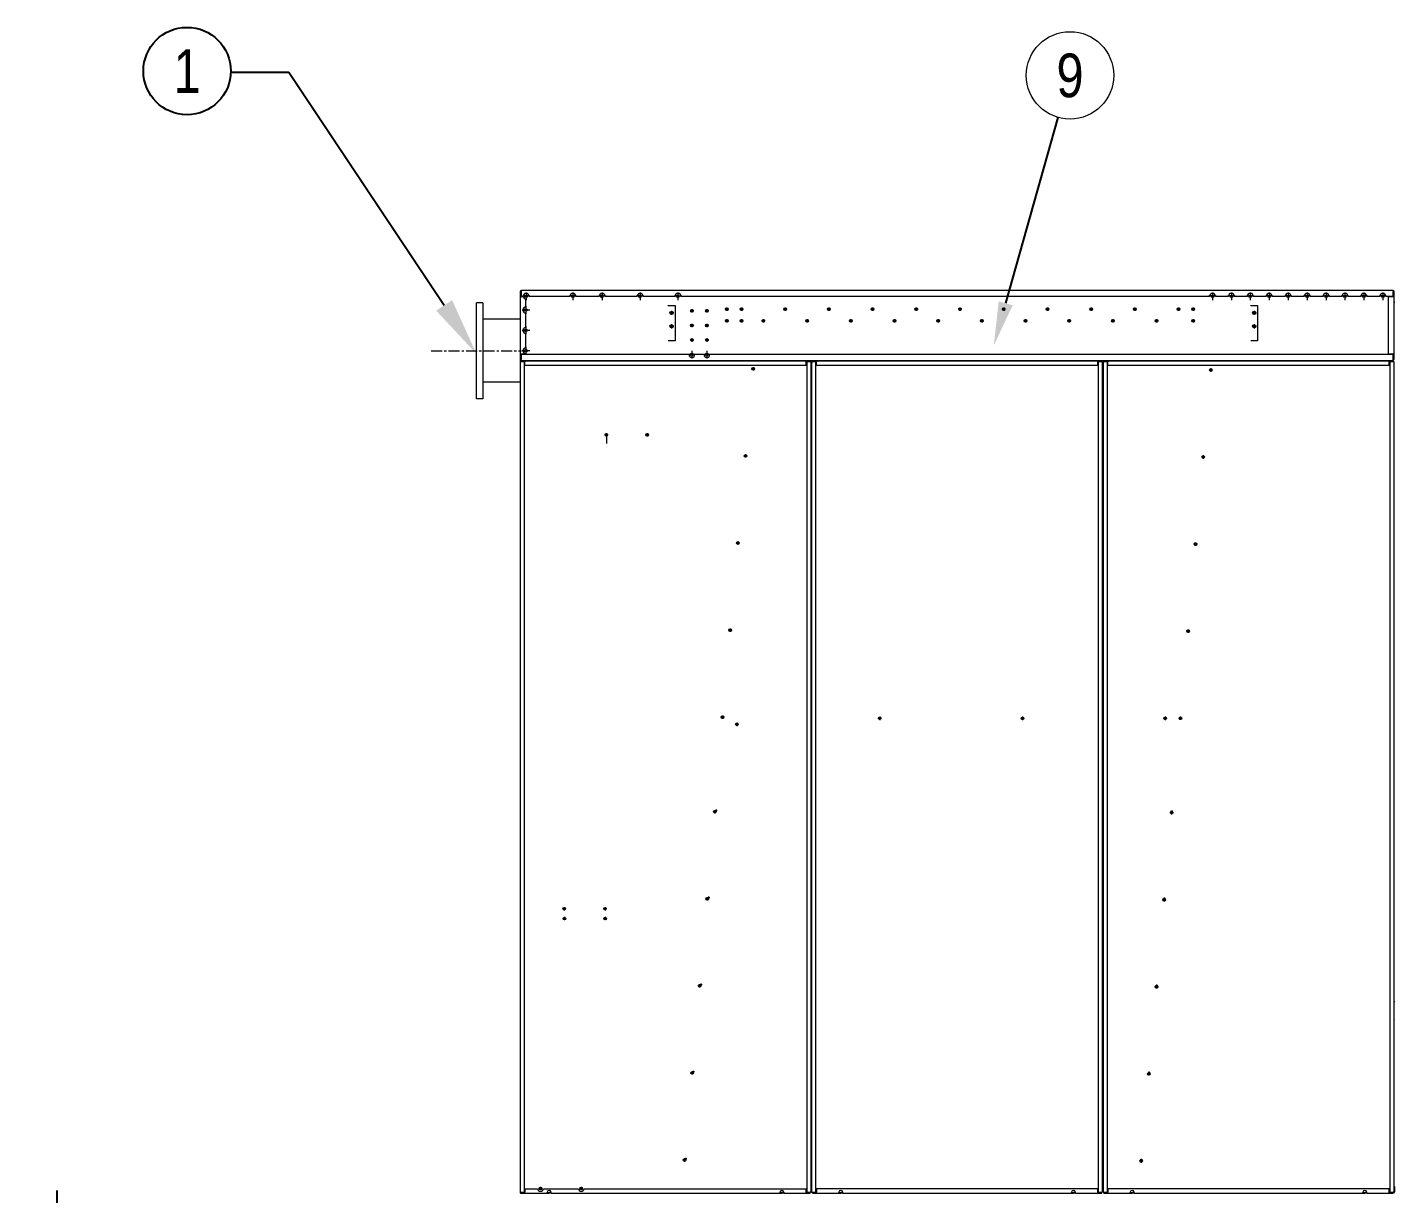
# Model space of a CAD drawing. Header units: millimetres. Extents: x -17070 to 46249, y -291348 to 35795.
# Drawn here: x -8804 to -4110, y -283189 to -279185 of the extents above; entities that cross this region are included whole.
import ezdxf
from ezdxf import colors
from ezdxf.entities.mleader import LeaderData, LeaderLine
from ezdxf.enums import TextEntityAlignment as Align
from ezdxf.math import Vec2, Vec3

# ---------------------------------------------------------------- set-up
doc = ezdxf.new("R2010")
doc.units = ezdxf.units.MM
doc.linetypes.add('CENTER', pattern=[2, 1.25, -0.25, 0.25, -0.25])
doc.linetypes.add('DASHDOT', pattern=[18.5, 12, -3, 0.5, -3])
for name, color, linetype in [('center', 1, 'CENTER'), ('냉각탑_dim', 1, 'Continuous'), ('냉각탑_text', 3, 'Continuous')]:
    doc.layers.add(name, color=color, linetype=linetype)
doc.styles.get("Standard").update_dxf_attribs({"font": 'arial.ttf'})
doc.dimstyles.new('1.40', dxfattribs={"dimscale": 20, "dimtxt": 1.5, "dimasz": 1, "dimexe": 0.5, "dimexo": 0.5, "dimgap": 0.5, "dimtad": 1, "dimdec": 0, "dimzin": 0, "dimdsep": 46, "dimtxsty": 'Standard', "dimcen": 0, "dimclrd": 2, "dimclre": 2, "dimclrt": 3, "dimadec": 0, "dimazin": 0, "dimtfac": 1, "dimtdec": 0, "dimtmove": 0, "dimatfit": 0, "dimfxl": 1, "dimtolj": 1, "dimtzin": 0, "dimlwd": -1, "dimlwe": -1, "dimarcsym": 0})

# ---------------------------------------------------------------- blocks, each defined once
blk = doc.blocks.new('*D268')
at = {"color": 2, "transparency": 16777216}
for p, q in [((-8701, -283297.8), (-8701, -283177.8)), ((-10531.8, -283417.8), (-8691, -283417.8)), ((-8701, -283417.8), (-8701, -283847.8)), ((-10262.3, -283847.8), (-8691, -283847.8)), ((-8701, -283967.8), (-8701, -284522.3))]:
    blk.add_line(p, q, dxfattribs=at)
for points in [[(-8721, -283297.8), (-8681, -283297.8), (-8701, -283417.8)], [(-8721, -283967.8), (-8681, -283967.8), (-8701, -283847.8)]]:
    blk.add_solid(points, dxfattribs=at)
at = {"layer": 'Defpoints', "color": 0, "transparency": 16777216}
for p in [(-10631.8, -283417.8), (-10362.3, -283847.8), (-8701, -283847.8)]:
    blk.add_point(p, dxfattribs=at)
at = {"color": 3, "lineweight": 5, "transparency": 16777216, "insert": (-8832.5, -284305.1), "char_height": 140, "attachment_point": 5, "rotation": 90}
blk.add_mtext('\\A1;430', dxfattribs=at)

msp = doc.modelspace()

# ---------------------------------------------------------------- linework, layer by layer
at = {"color": 7, "lineweight": 20, "ltscale": 0.4625}
for p, q in [((-7112.2, -280092.1), (-7112.2, -280110.6)), ((-7110.2, -280110.6), (-7110.2, -280092.1)), ((-4114.2, -280092.1), (-4114.2, -280110.6)), ((-4112.2, -280110.6), (-4112.2, -280092.1)), ((-7112.2, -280306.6), (-7112.2, -280325.1)), ((-7110.2, -280325.1), (-7110.2, -280306.6)), ((-4114.2, -280306.6), (-4114.2, -280325.1)), ((-4112.2, -280325.1), (-4112.2, -280306.6)), ((-4110.7, -283164.1), (-4110.7, -283182.6)), ((-4110.7, -283164.1), (-4110.7, -283182.6))]:
    msp.add_line(p, q, dxfattribs=at)
at = {"color": 7, "lineweight": 20, "ltscale": 0.05}
for p, q in [((-7110.2, -280092.1), (-7112.2, -280092.1)), ((-4114.2, -280092.1), (-4112.2, -280092.1)), ((-7110.2, -280325.1), (-7112.2, -280325.1)), ((-7070.2, -280330.6), (-7070.2, -280328.6)), ((-6774.2, -280328.6), (-6774.2, -280330.6)), ((-6752.2, -280328.6), (-6752.2, -280330.6)), ((-6730.2, -280328.6), (-6730.2, -280330.6)), ((-6640.4, -280330.6), (-6640.4, -280328.6)), ((-6579.2, -280330.6), (-6579.2, -280328.6)), ((-6549.2, -280328.6), (-6549.2, -280330.6)), ((-6547.2, -280330.6), (-6547.2, -280328.6)), ((-6545.2, -280328.6), (-6545.2, -280330.6)), ((-6543.2, -280328.6), (-6543.2, -280330.6)), ((-6445.7, -280330.6), (-6445.7, -280328.6)), ((-6443.7, -280328.6), (-6443.7, -280330.6)), ((-4640.4, -280330.6), (-4640.4, -280328.6)), ((-4114.2, -280325.1), (-4112.2, -280325.1)), ((-6640.4, -283186.6), (-6640.4, -283188.6)), ((-4640.4, -283186.6), (-4640.4, -283188.6))]:
    msp.add_line(p, q, dxfattribs=at)
at = {"color": 7, "lineweight": 20, "ltscale": 0.0375}
for p, q in [((-7110.2, -280092.1), (-7108.7, -280092.1)), ((-4114.2, -280092.1), (-4115.7, -280092.1)), ((-7110.2, -280325.1), (-7108.7, -280325.1)), ((-7109.1, -280332.2), (-7109.1, -280333.7)), ((-6116.3, -280332.2), (-6116.3, -280333.7)), ((-6108.6, -280332.2), (-6108.6, -280333.7)), ((-5115.8, -280332.2), (-5115.8, -280333.7)), ((-5108.1, -280332.2), (-5108.1, -280333.7)), ((-4114.2, -280325.1), (-4115.7, -280325.1)), ((-4115.3, -280332.2), (-4115.3, -280333.7)), ((-6111.7, -281535.6), (-6113.2, -281535.6)), ((-5111.2, -281535.6), (-5112.7, -281535.6)), ((-6111.7, -281579.6), (-6113.2, -281579.6)), ((-6111.7, -281596.6), (-6113.2, -281596.6)), ((-5111.2, -281579.6), (-5112.7, -281579.6)), ((-5111.2, -281596.6), (-5112.7, -281596.6)), ((-7109.1, -283185), (-7109.1, -283183.5)), ((-6116.3, -283185), (-6116.3, -283183.5)), ((-6108.6, -283185), (-6108.6, -283183.5)), ((-5115.8, -283185), (-5115.8, -283183.5)), ((-5108.1, -283185), (-5108.1, -283183.5)), ((-4115.3, -283185), (-4115.3, -283183.5))]:
    msp.add_line(p, q, dxfattribs=at)
at = {"color": 7, "lineweight": 20}
for p, q in [((-4115.7, -280088.6), (-7108.7, -280088.6)), ((-7262.2, -280460.6), (-7262.2, -280130.6)), ((-7240.2, -280130.6), (-7262.2, -280130.6)), ((-7240.2, -280130.6), (-7240.2, -280460.6)), ((-7112.2, -280110.6), (-7112.2, -280306.6)), ((-7092.2, -280145.6), (-7092.2, -280118.5)), ((-7081.2, -280108.6), (-6941.2, -280108.6)), ((-6921.2, -280108.6), (-6840.2, -280108.6)), ((-6820.2, -280108.6), (-6710.2, -280108.6)), ((-6690.2, -280108.6), (-6580.2, -280108.6)), ((-6604, -280140), (-6580.4, -280140)), ((-6580.4, -280140), (-6580.4, -280261.6)), ((-6560.2, -280108.6), (-4745.7, -280108.6)), ((-4725.7, -280108.6), (-4680.7, -280108.6)), ((-4660.7, -280108.6), (-4615.7, -280108.6)), ((-4604, -280140), (-4580.4, -280140)), ((-4595.7, -280108.6), (-4550.7, -280108.6)), ((-4580.4, -280140), (-4580.4, -280261.6)), ((-4530.7, -280108.6), (-4485.7, -280108.6)), ((-4465.7, -280108.6), (-4420.7, -280108.6)), ((-4400.7, -280108.6), (-4355.7, -280108.6)), ((-4335.7, -280108.6), (-4290.7, -280108.6)), ((-4270.7, -280108.6), (-4225.7, -280108.6)), ((-4205.7, -280108.6), (-4160.7, -280108.6)), ((-4140.7, -280108.6), (-4115.7, -280108.6)), ((-4132.2, -280110.6), (-4132.2, -280306.6)), ((-4112.2, -280306.6), (-4112.2, -280110.6)), ((-7112.2, -280187.4), (-7240.2, -280187.4)), ((-7092.2, -280215.6), (-7092.2, -280165.6)), ((-7092.2, -280285.6), (-7092.2, -280235.6)), ((-6580.4, -280261.6), (-6604, -280261.6)), ((-4580.4, -280261.6), (-4604, -280261.6)), ((-7112.2, -280333.7), (-7112.2, -283183.5)), ((-6532.2, -280308.6), (-7108.7, -280308.6)), ((-7108.7, -280328.6), (-4115.7, -280328.6)), ((-7097.2, -283183.5), (-7097.2, -280333.7)), ((-7095.6, -280330.6), (-6129.8, -280330.6)), ((-6480.7, -280308.6), (-6512.2, -280308.6)), ((-4115.7, -280308.6), (-6460.7, -280308.6)), ((-6128.2, -280333.7), (-6128.2, -283183.5)), ((-6113.2, -283183.5), (-6113.2, -280333.7)), ((-6111.7, -280333.7), (-6111.7, -283183.5)), ((-6096.7, -283183.5), (-6096.7, -280333.7)), ((-6095.1, -280330.6), (-5129.3, -280330.6)), ((-5127.7, -280333.7), (-5127.7, -283183.5)), ((-5112.7, -283183.5), (-5112.7, -280333.7)), ((-5111.2, -280333.7), (-5111.2, -283183.5)), ((-5096.2, -283183.5), (-5096.2, -280333.7)), ((-5094.6, -280330.6), (-4128.8, -280330.6)), ((-4127.2, -280333.7), (-4127.2, -283183.5)), ((-4112.2, -283183.5), (-4112.2, -280333.7)), ((-6129.8, -280345.6), (-7095.6, -280345.6)), ((-5129.3, -280345.6), (-6095.1, -280345.6)), ((-4128.8, -280345.6), (-5094.6, -280345.6)), ((-7112.2, -280403.7), (-7240.2, -280403.7)), ((-7240.2, -280460.6), (-7262.2, -280460.6)), ((-7095.6, -283171.6), (-7052.1, -283171.6)), ((-7095.6, -283186.6), (-7018.9, -283186.6)), ((-7032.2, -283171.6), (-6912.1, -283171.6)), ((-7005.5, -283186.6), (-6219.9, -283186.6)), ((-6892.2, -283171.6), (-6129.8, -283171.6)), ((-6206.5, -283186.6), (-6129.8, -283186.6)), ((-5129.3, -283171.6), (-6095.1, -283171.6)), ((-6095.1, -283186.6), (-6018.4, -283186.6)), ((-6005, -283186.6), (-5219.4, -283186.6)), ((-5206, -283186.6), (-5129.3, -283186.6)), ((-4128.8, -283171.6), (-5094.6, -283171.6)), ((-5094.6, -283186.6), (-5017.9, -283186.6)), ((-5004.5, -283186.6), (-4218.9, -283186.6)), ((-4205.5, -283186.6), (-4128.8, -283186.6))]:
    msp.add_line(p, q, dxfattribs=at)
at = {"color": 7, "lineweight": 20, "ltscale": 0.0875}
for p, q in [((-7108.7, -280088.6), (-7108.7, -280092.1)), ((-4115.7, -280088.6), (-4115.7, -280092.1)), ((-7112.2, -280110.6), (-7108.7, -280110.6)), ((-4112.2, -280110.6), (-4115.7, -280110.6)), ((-7112.2, -280306.6), (-7108.7, -280306.6)), ((-7108.7, -280328.6), (-7108.7, -280325.1)), ((-4112.2, -280306.6), (-4115.7, -280306.6)), ((-4115.7, -280328.6), (-4115.7, -280325.1))]:
    msp.add_line(p, q, dxfattribs=at)
at = {"color": 7, "lineweight": 20, "ltscale": 0.4125}
for p, q in [((-7108.7, -280092.1), (-7108.7, -280108.6)), ((-4115.7, -280108.6), (-4115.7, -280092.1)), ((-4115.7, -280110.6), (-4132.2, -280110.6)), ((-7108.7, -280306.6), (-7092.2, -280306.6)), ((-7108.7, -280308.6), (-7108.7, -280325.1)), ((-4132.2, -280306.6), (-4115.7, -280306.6)), ((-4115.7, -280325.1), (-4115.7, -280308.6))]:
    msp.add_line(p, q, dxfattribs=at)
at = {"color": 7, "linetype": 'DASHDOT', "lineweight": 20}
for p, q in [((-7091.2, -280095.6), (-7091.2, -280121.6)), ((-6931.2, -280095.6), (-6931.2, -280121.6)), ((-6830.2, -280095.6), (-6830.2, -280121.6)), ((-6700.2, -280095.6), (-6700.2, -280121.6)), ((-6570.2, -280095.6), (-6570.2, -280121.6)), ((-4735.7, -280095.6), (-4735.7, -280121.6)), ((-4670.7, -280095.6), (-4670.7, -280121.6)), ((-4605.7, -280095.6), (-4605.7, -280121.6)), ((-4540.7, -280095.6), (-4540.7, -280121.6)), ((-4475.7, -280095.6), (-4475.7, -280121.6)), ((-4410.7, -280095.6), (-4410.7, -280121.6)), ((-4345.7, -280095.6), (-4345.7, -280121.6)), ((-4280.7, -280095.6), (-4280.7, -280121.6)), ((-4215.7, -280095.6), (-4215.7, -280121.6)), ((-4150.7, -280095.6), (-4150.7, -280121.6)), ((-7078.2, -280108.6), (-7104.2, -280108.6)), ((-7092.2, -280142.6), (-7092.2, -280168.6)), ((-6918.2, -280108.6), (-6944.2, -280108.6)), ((-6817.2, -280108.6), (-6843.2, -280108.6)), ((-6687.2, -280108.6), (-6713.2, -280108.6)), ((-6557.2, -280108.6), (-6583.2, -280108.6)), ((-4722.7, -280108.6), (-4748.7, -280108.6)), ((-4657.7, -280108.6), (-4683.7, -280108.6)), ((-4592.7, -280108.6), (-4618.7, -280108.6)), ((-4527.7, -280108.6), (-4553.7, -280108.6)), ((-4462.7, -280108.6), (-4488.7, -280108.6)), ((-4397.7, -280108.6), (-4423.7, -280108.6)), ((-4332.7, -280108.6), (-4358.7, -280108.6)), ((-4267.7, -280108.6), (-4293.7, -280108.6)), ((-4202.7, -280108.6), (-4228.7, -280108.6)), ((-4137.7, -280108.6), (-4163.7, -280108.6)), ((-7079.2, -280155.6), (-7105.2, -280155.6)), ((-7079.2, -280225.6), (-7105.2, -280225.6)), ((-7092.2, -280212.6), (-7092.2, -280238.6)), ((-7092.2, -280282.6), (-7092.2, -280308.6)), ((-7079.2, -280295.6), (-7105.2, -280295.6)), ((-6509.2, -280308.6), (-6535.2, -280308.6)), ((-6522.2, -280295.6), (-6522.2, -280321.6)), ((-6457.7, -280308.6), (-6483.7, -280308.6)), ((-6470.7, -280295.6), (-6470.7, -280321.6))]:
    msp.add_line(p, q, dxfattribs=at)
at = {"color": 7, "lineweight": 20, "ltscale": 0.1875}
msp.add_line((-7108.7, -280108.6), (-7101.2, -280108.6), dxfattribs=at)
at = {"color": 7, "lineweight": 20, "ltscale": 0.192551}
msp.add_line((-7101, -280110.6), (-7108.7, -280110.6), dxfattribs=at)
at = {"color": 7, "linetype": 'DASHDOT', "lineweight": 20, "ltscale": 0.292499}
for p, q in [((-6825.3, -280108.6), (-6837, -280108.6)), ((-6695.3, -280108.6), (-6707, -280108.6)), ((-6565.3, -280108.6), (-6577, -280108.6)), ((-6516.3, -280158.6), (-6528, -280158.6)), ((-6464.8, -280158.6), (-6476.5, -280158.6)), ((-6396.3, -280152.6), (-6408, -280152.6)), ((-6396.3, -280192.6), (-6408, -280192.6)), ((-6346.3, -280152.6), (-6358, -280152.6)), ((-6346.3, -280192.6), (-6358, -280192.6)), ((-6271.3, -280192.6), (-6283, -280192.6)), ((-6196.3, -280152.6), (-6208, -280152.6)), ((-6121.3, -280192.6), (-6133, -280192.6)), ((-6046.3, -280152.6), (-6058, -280152.6)), ((-5971.3, -280192.6), (-5983, -280192.6)), ((-5896.3, -280152.6), (-5908, -280152.6)), ((-5821.3, -280192.6), (-5833, -280192.6)), ((-5746.3, -280152.6), (-5758, -280152.6)), ((-5671.3, -280192.6), (-5683, -280192.6)), ((-5596.3, -280152.6), (-5608, -280152.6)), ((-5521.3, -280192.6), (-5533, -280192.6)), ((-5446.3, -280152.6), (-5458, -280152.6)), ((-5371.3, -280192.6), (-5383, -280192.6)), ((-5296.3, -280152.6), (-5308, -280152.6)), ((-5221.3, -280192.6), (-5233, -280192.6)), ((-5146.3, -280152.6), (-5158, -280152.6)), ((-6516.3, -280208.6), (-6528, -280208.6)), ((-6464.8, -280208.6), (-6476.5, -280208.6)), ((-6516.3, -280258.6), (-6528, -280258.6)), ((-6464.8, -280258.6), (-6476.5, -280258.6)), ((-6306.7, -280357.6), (-6318.4, -280357.6)), ((-6312.6, -280351.8), (-6312.6, -280363.5)), ((-4741, -280355.6), (-4741, -280367.3)), ((-6810.3, -280584.1), (-6822, -280584.1)), ((-6670.3, -280584.1), (-6682, -280584.1)), ((-6332.9, -280656.5), (-6344.6, -280656.5)), ((-6338.7, -280650.6), (-6338.7, -280662.3)), ((-4767.1, -280654.4), (-4767.1, -280666.1)), ((-6359, -280955.3), (-6370.7, -280955.3)), ((-4793.3, -280953.3), (-4793.3, -280965)), ((-6385.2, -281254.2), (-6396.9, -281254.2)), ((-4813.6, -281258), (-4825.3, -281258)), ((-4819.4, -281252.1), (-4819.4, -281263.8)), ((-6411.3, -281553.1), (-6423, -281553.1)), ((-5877.9, -281551.3), (-5877.9, -281563)), ((-5387.9, -281551.3), (-5387.9, -281563)), ((-4897.9, -281551.3), (-4897.9, -281563)), ((-4845.6, -281551), (-4845.6, -281562.7)), ((-6361.9, -281577.8), (-6373.6, -281577.8)), ((-6367.8, -281571.9), (-6367.8, -281583.6)), ((-4839.7, -281556.9), (-4851.4, -281556.9)), ((-6443.5, -281871.9), (-6443.5, -281883.6)), ((-6954.8, -282210.6), (-6966.5, -282210.6)), ((-6960.7, -282204.7), (-6960.7, -282216.4)), ((-6814.8, -282210.6), (-6826.5, -282210.6)), ((-6820.7, -282204.7), (-6820.7, -282216.4)), ((-6469.6, -282170.7), (-6469.6, -282182.4)), ((-4901.7, -282174.1), (-4901.7, -282185.8)), ((-6954.3, -282244.6), (-6966, -282244.6)), ((-6960.2, -282238.7), (-6960.2, -282250.4)), ((-6814.3, -282244.6), (-6826, -282244.6)), ((-6820.2, -282238.7), (-6820.2, -282250.4)), ((-6495.8, -282469.6), (-6495.8, -282481.3)), ((-4927.9, -282473), (-4927.9, -282484.7)), ((-4980.2, -283070.7), (-4980.2, -283082.4)), ((-7036.3, -283170.6), (-7048, -283170.6)), ((-7042.2, -283164.7), (-7042.2, -283176.4)), ((-6896.3, -283170.6), (-6908, -283170.6)), ((-6902.2, -283164.7), (-6902.2, -283176.4))]:
    msp.add_line(p, q, dxfattribs=at)
at = {"color": 7, "linetype": 'DASHDOT', "lineweight": 20, "ltscale": 0.292505}
for p, q in [((-6831.2, -280102.7), (-6831.2, -280114.4)), ((-6701.2, -280102.7), (-6701.2, -280114.4)), ((-6571.2, -280102.7), (-6571.2, -280114.4)), ((-6402.2, -280146.7), (-6402.2, -280158.4)), ((-6352.2, -280146.7), (-6352.2, -280158.4)), ((-6202.2, -280146.7), (-6202.2, -280158.4)), ((-6052.2, -280146.7), (-6052.2, -280158.4)), ((-5902.2, -280146.7), (-5902.2, -280158.4)), ((-5752.2, -280146.7), (-5752.2, -280158.4)), ((-5602.2, -280146.7), (-5602.2, -280158.4)), ((-5452.2, -280146.7), (-5452.2, -280158.4)), ((-5302.2, -280146.7), (-5302.2, -280158.4)), ((-5152.2, -280146.7), (-5152.2, -280158.4)), ((-5002.2, -280146.7), (-5002.2, -280158.4)), ((-4852.2, -280146.7), (-4852.2, -280158.4)), ((-4802.2, -280146.7), (-4802.2, -280158.4)), ((-6522.2, -280152.7), (-6522.2, -280164.4)), ((-6470.7, -280152.7), (-6470.7, -280164.4)), ((-6402.2, -280186.7), (-6402.2, -280198.4)), ((-6352.2, -280186.7), (-6352.2, -280198.4)), ((-6277.2, -280186.7), (-6277.2, -280198.4)), ((-6127.2, -280186.7), (-6127.2, -280198.4)), ((-5977.2, -280186.7), (-5977.2, -280198.4)), ((-5827.2, -280186.7), (-5827.2, -280198.4)), ((-5677.2, -280186.7), (-5677.2, -280198.4)), ((-5527.2, -280186.7), (-5527.2, -280198.4)), ((-5377.2, -280186.7), (-5377.2, -280198.4)), ((-5227.2, -280186.7), (-5227.2, -280198.4)), ((-5077.2, -280186.7), (-5077.2, -280198.4)), ((-4927.2, -280186.7), (-4927.2, -280198.4)), ((-4802.2, -280186.7), (-4802.2, -280198.4)), ((-6522.2, -280202.7), (-6522.2, -280214.4)), ((-6470.7, -280202.7), (-6470.7, -280214.4)), ((-6522.2, -280252.7), (-6522.2, -280264.4)), ((-6470.7, -280252.7), (-6470.7, -280264.4)), ((-6816.2, -280578.2), (-6816.2, -280589.9)), ((-6676.2, -280578.2), (-6676.2, -280589.9)), ((-6364.9, -280949.5), (-6364.9, -280961.2)), ((-6391, -281248.3), (-6391, -281260)), ((-6417.2, -281547.2), (-6417.2, -281558.9)), ((-6437.6, -281877.7), (-6449.3, -281877.7)), ((-6463.8, -282176.6), (-6475.5, -282176.6)), ((-6489.9, -282475.4), (-6501.6, -282475.4)), ((-6516.1, -282774.3), (-6527.8, -282774.3)), ((-6542.2, -283073.2), (-6553.9, -283073.2))]:
    msp.add_line(p, q, dxfattribs=at)
at = {"color": 7, "lineweight": 20, "ltscale": 0.023431}
for p, q in [((-6604, -280141), (-6604, -280140)), ((-4604, -280141), (-4604, -280140))]:
    msp.add_line(p, q, dxfattribs=at)
at = {"color": 7, "lineweight": 20, "ltscale": 0.012499}
for p, q in [((-4110.2, -280128.6), (-4110.7, -280128.6)), ((-4110.2, -280130.6), (-4110.7, -280130.6))]:
    msp.add_line(p, q, dxfattribs=at)
at = {"color": 7, "linetype": 'DASHDOT', "lineweight": 20, "ltscale": 0.357501}
for p, q in [((-6585, -280165.6), (-6599.3, -280165.6)), ((-6585, -280211.6), (-6599.3, -280211.6))]:
    msp.add_line(p, q, dxfattribs=at)
at = {"color": 7, "linetype": 'DASHDOT', "lineweight": 20, "ltscale": 0.357495}
for p, q in [((-6592.2, -280158.4), (-6592.2, -280172.7)), ((-4592.2, -280158.4), (-4592.2, -280172.7)), ((-6592.2, -280204.4), (-6592.2, -280218.7)), ((-4592.2, -280204.4), (-4592.2, -280218.7))]:
    msp.add_line(p, q, dxfattribs=at)
at = {"color": 7, "linetype": 'DASHDOT', "lineweight": 20, "ltscale": 0.2925}
for p, q in [((-5071.3, -280192.6), (-5083, -280192.6)), ((-4996.3, -280152.6), (-5008, -280152.6)), ((-4921.3, -280192.6), (-4933, -280192.6)), ((-4846.3, -280152.6), (-4858, -280152.6)), ((-4796.3, -280152.6), (-4808, -280152.6)), ((-4796.3, -280192.6), (-4808, -280192.6)), ((-4735.1, -280361.4), (-4746.8, -280361.4)), ((-4761.3, -280660.3), (-4773, -280660.3)), ((-4787.4, -280959.1), (-4799.1, -280959.1)), ((-4892, -281557.2), (-4903.7, -281557.2)), ((-4869.7, -281881.1), (-4881.4, -281881.1)), ((-4895.9, -282180), (-4907.6, -282180)), ((-4922, -282478.8), (-4933.7, -282478.8)), ((-6521.9, -282768.4), (-6521.9, -282780.1)), ((-4954, -282771.8), (-4954, -282783.5)), ((-4948.2, -282777.7), (-4959.9, -282777.7)), ((-6548.1, -283067.3), (-6548.1, -283079)), ((-4974.3, -283076.6), (-4986, -283076.6))]:
    msp.add_line(p, q, dxfattribs=at)
at = {"color": 7, "linetype": 'DASHDOT', "lineweight": 20, "ltscale": 0.3575}
for p, q in [((-4585, -280165.6), (-4599.3, -280165.6)), ((-4585, -280211.6), (-4599.3, -280211.6))]:
    msp.add_line(p, q, dxfattribs=at)
at = {"color": 7, "lineweight": 20, "ltscale": 0.053766}
for p, q in [((-6523.3, -280205.7), (-6521.1, -280205.7)), ((-6471.8, -280205.7), (-6469.6, -280205.7))]:
    msp.add_line(p, q, dxfattribs=at)
at = {"color": 7, "lineweight": 20, "ltscale": 0.214999}
msp.add_line((-7112.2, -280325.1), (-7112.2, -280333.7), dxfattribs=at)
at = {"color": 7, "lineweight": 20, "ltscale": 0.0775}
for p, q in [((-7112.2, -280333.7), (-7109.1, -280333.7)), ((-7095.6, -280330.6), (-7095.6, -280333.7)), ((-6129.8, -280330.6), (-6129.8, -280333.7)), ((-6113.2, -280333.7), (-6116.3, -280333.7)), ((-6111.7, -280333.7), (-6108.6, -280333.7)), ((-6095.1, -280330.6), (-6095.1, -280333.7)), ((-5129.3, -280330.6), (-5129.3, -280333.7)), ((-5112.7, -280333.7), (-5115.8, -280333.7)), ((-5111.2, -280333.7), (-5108.1, -280333.7)), ((-5094.6, -280330.6), (-5094.6, -280333.7)), ((-4128.8, -280330.6), (-4128.8, -280333.7)), ((-4112.2, -280333.7), (-4115.3, -280333.7)), ((-7112.2, -283183.5), (-7109.1, -283183.5)), ((-7109.1, -283186.6), (-7109.1, -283183.5)), ((-7095.6, -283186.6), (-7095.6, -283183.5)), ((-6129.8, -283186.6), (-6129.8, -283183.5)), ((-6113.2, -283183.5), (-6116.3, -283183.5)), ((-6111.7, -283183.5), (-6108.6, -283183.5)), ((-6095.1, -283186.6), (-6095.1, -283183.5)), ((-5129.3, -283186.6), (-5129.3, -283183.5)), ((-5112.7, -283183.5), (-5115.8, -283183.5)), ((-5111.2, -283183.5), (-5108.1, -283183.5)), ((-5094.6, -283186.6), (-5094.6, -283183.5)), ((-4128.8, -283186.6), (-4128.8, -283183.5)), ((-4112.2, -283183.5), (-4115.3, -283183.5))]:
    msp.add_line(p, q, dxfattribs=at)
at = {"color": 7, "lineweight": 20, "ltscale": 0.3375}
for p, q in [((-7095.6, -280330.6), (-7109.1, -280330.6)), ((-7109.1, -280332.2), (-7095.6, -280332.2)), ((-6116.3, -280330.6), (-6129.8, -280330.6)), ((-6129.8, -280332.2), (-6116.3, -280332.2)), ((-6095.1, -280330.6), (-6108.6, -280330.6)), ((-6108.6, -280332.2), (-6095.1, -280332.2)), ((-5115.8, -280330.6), (-5129.3, -280330.6)), ((-5129.3, -280332.2), (-5115.8, -280332.2)), ((-5094.6, -280330.6), (-5108.1, -280330.6)), ((-5108.1, -280332.2), (-5094.6, -280332.2)), ((-4115.3, -280330.6), (-4128.8, -280330.6)), ((-4128.8, -280332.2), (-4115.3, -280332.2)), ((-7095.6, -283185), (-7109.1, -283185)), ((-7109.1, -283186.6), (-7095.6, -283186.6)), ((-6116.3, -283185), (-6129.8, -283185)), ((-6129.8, -283186.6), (-6116.3, -283186.6)), ((-6095.1, -283185), (-6108.6, -283185)), ((-6108.6, -283186.6), (-6095.1, -283186.6)), ((-5115.8, -283185), (-5129.3, -283185)), ((-5129.3, -283186.6), (-5115.8, -283186.6)), ((-5094.6, -283185), (-5108.1, -283185)), ((-5108.1, -283186.6), (-5094.6, -283186.6)), ((-4115.3, -283185), (-4128.8, -283185)), ((-4128.8, -283186.6), (-4115.3, -283186.6))]:
    msp.add_line(p, q, dxfattribs=at)
at = {"color": 7, "lineweight": 20, "ltscale": 0.04}
for p, q in [((-7109.1, -280330.6), (-7109.1, -280332.2)), ((-6116.3, -280330.6), (-6116.3, -280332.2)), ((-6108.6, -280330.6), (-6108.6, -280332.2)), ((-5115.8, -280330.6), (-5115.8, -280332.2)), ((-5108.1, -280330.6), (-5108.1, -280332.2)), ((-4115.3, -280330.6), (-4115.3, -280332.2)), ((-7109.1, -283186.6), (-7109.1, -283185)), ((-7018.9, -283186.6), (-7018.9, -283185)), ((-7005.5, -283186.6), (-7005.5, -283185)), ((-6219.9, -283186.6), (-6219.9, -283185)), ((-6206.5, -283186.6), (-6206.5, -283185)), ((-6116.3, -283186.6), (-6116.3, -283185)), ((-6108.6, -283186.6), (-6108.6, -283185)), ((-6018.4, -283186.6), (-6018.4, -283185)), ((-6005, -283186.6), (-6005, -283185)), ((-5219.4, -283186.6), (-5219.4, -283185)), ((-5206, -283186.6), (-5206, -283185)), ((-5115.8, -283186.6), (-5115.8, -283185)), ((-5108.1, -283186.6), (-5108.1, -283185)), ((-5017.9, -283186.6), (-5017.9, -283185)), ((-5004.5, -283186.6), (-5004.5, -283185)), ((-4218.9, -283186.6), (-4218.9, -283185)), ((-4205.5, -283186.6), (-4205.5, -283185)), ((-4115.3, -283186.6), (-4115.3, -283185))]:
    msp.add_line(p, q, dxfattribs=at)
at = {"color": 7, "lineweight": 20, "ltscale": 0.2975}
for p, q in [((-7097.2, -280333.7), (-7109.1, -280333.7)), ((-7095.6, -280345.6), (-7095.6, -280333.7)), ((-6129.8, -280345.6), (-6129.8, -280333.7)), ((-6116.3, -280333.7), (-6128.2, -280333.7)), ((-6096.7, -280333.7), (-6108.6, -280333.7)), ((-6095.1, -280345.6), (-6095.1, -280333.7)), ((-5129.3, -280345.6), (-5129.3, -280333.7)), ((-5115.8, -280333.7), (-5127.7, -280333.7)), ((-5096.2, -280333.7), (-5108.1, -280333.7)), ((-5094.6, -280345.6), (-5094.6, -280333.7)), ((-4128.8, -280345.6), (-4128.8, -280333.7)), ((-4115.3, -280333.7), (-4127.2, -280333.7)), ((-7109.1, -283183.5), (-7097.2, -283183.5)), ((-7095.6, -283171.6), (-7095.6, -283183.5)), ((-6129.8, -283183.5), (-6129.8, -283171.6)), ((-6128.2, -283183.5), (-6116.3, -283183.5)), ((-6108.6, -283183.5), (-6096.7, -283183.5)), ((-6095.1, -283171.6), (-6095.1, -283183.5)), ((-5129.3, -283183.5), (-5129.3, -283171.6)), ((-5127.7, -283183.5), (-5115.8, -283183.5)), ((-5108.1, -283183.5), (-5096.2, -283183.5)), ((-5094.6, -283171.6), (-5094.6, -283183.5)), ((-4128.8, -283183.5), (-4128.8, -283171.6)), ((-4127.2, -283183.5), (-4115.3, -283183.5))]:
    msp.add_line(p, q, dxfattribs=at)
at = {"color": 7, "lineweight": 20, "ltscale": 0.025}
msp.add_line((-7092.2, -280306.6), (-7092.2, -280305.6), dxfattribs=at)
at = {"color": 7, "lineweight": 20, "ltscale": 0.049997}
for p, q in [((-6610.4, -280328.6), (-6610.4, -280330.6)), ((-4610.4, -280328.6), (-4610.4, -280330.6))]:
    msp.add_line(p, q, dxfattribs=at)
at = {"color": 7, "lineweight": 20, "ltscale": 0.050191}
for p, q in [((-6293.4, -280328.6), (-6293.3, -280330.6)), ((-6291.3, -280330.6), (-6291.4, -280328.6)), ((-6283.8, -280328.6), (-6284, -280330.6)), ((-5674.2, -280328.6), (-5674.4, -280330.6)), ((-5674.4, -280330.6), (-5674.2, -280328.6)), ((-5369.4, -280328.6), (-5369.6, -280330.6)), ((-5369.6, -280330.6), (-5369.4, -280328.6)), ((-6578, -283186.6), (-6578.2, -283188.6)), ((-6538.1, -283188.6), (-6537.9, -283186.6)), ((-6537.5, -283186.6), (-6537.6, -283188.6)), ((-6533.9, -283186.6), (-6534.1, -283188.6)), ((-5924.5, -283188.6), (-5924.3, -283186.6)), ((-5924.3, -283186.6), (-5924.5, -283188.6)), ((-5619.7, -283188.6), (-5619.5, -283186.6)), ((-5619.5, -283186.6), (-5619.7, -283188.6)), ((-4969.9, -283188.6), (-4969.7, -283186.6))]:
    msp.add_line(p, q, dxfattribs=at)
at = {"color": 7, "lineweight": 20, "ltscale": 0.05019}
for p, q in [((-4760, -280330.6), (-4759.8, -280328.6)), ((-5009.9, -283186.6), (-5010.1, -283188.6))]:
    msp.add_line(p, q, dxfattribs=at)
at = {"color": 7, "lineweight": 20, "ltscale": 0.04994}
msp.add_line((-4610.4, -280328.6), (-4610.4, -280330.5), dxfattribs=at)
at = {"color": 7, "linetype": 'DASHDOT', "lineweight": 20, "ltscale": 0.195001}
for p, q in [((-6308.6, -280357.8), (-6316.4, -280357.8)), ((-6312.5, -280353.9), (-6312.5, -280361.7)), ((-6816.1, -280580.4), (-6816.1, -280588.2)), ((-6672.2, -280584.3), (-6680, -280584.3)), ((-6676.1, -280580.4), (-6676.1, -280588.2)), ((-6334.7, -280656.6), (-6342.5, -280656.6)), ((-6338.6, -280652.7), (-6338.6, -280660.5)), ((-4764.9, -280660.3), (-4772.7, -280660.3)), ((-6360.9, -280955.5), (-6368.7, -280955.5)), ((-6364.8, -280951.6), (-6364.8, -280959.4)), ((-4791, -280959.1), (-4798.8, -280959.1)), ((-6387, -281254.3), (-6394.8, -281254.3)), ((-6390.9, -281250.4), (-6390.9, -281258.2)), ((-4821.1, -281254.1), (-4821.1, -281261.9)), ((-6413.2, -281553.2), (-6421, -281553.2)), ((-6417.1, -281549.3), (-6417.1, -281557.1)), ((-4847.2, -281553), (-4847.2, -281560.8)), ((-5383.9, -281557.6), (-5391.7, -281557.6)), ((-6443.5, -281873.7), (-6443.5, -281881.5)), ((-6435.2, -281874), (-6443, -281874)), ((-6439.1, -281870.1), (-6439.1, -281877.9)), ((-4875.2, -281873.2), (-4875.2, -281881)), ((-6956.7, -282210.5), (-6964.5, -282210.5)), ((-6960.6, -282206.6), (-6960.6, -282214.4)), ((-6816.7, -282210.5), (-6824.5, -282210.5)), ((-6820.6, -282206.6), (-6820.6, -282214.4)), ((-6461.4, -282172.9), (-6469.2, -282172.9)), ((-6465.3, -282169), (-6465.3, -282176.8)), ((-4901.4, -282172.1), (-4901.4, -282179.9)), ((-6956.6, -282244.4), (-6964.4, -282244.4)), ((-6816.6, -282244.4), (-6824.4, -282244.4)), ((-6487.5, -282471.7), (-6495.3, -282471.7)), ((-6491.4, -282467.8), (-6491.4, -282475.6)), ((-6513.7, -282770.6), (-6521.5, -282770.6)), ((-6539.8, -283069.4), (-6547.6, -283069.4)), ((-4979.8, -283068.7), (-4979.8, -283076.5)), ((-6898.3, -283170.6), (-6906.1, -283170.6)), ((-6902.2, -283166.7), (-6902.2, -283174.5))]:
    msp.add_line(p, q, dxfattribs=at)
at = {"color": 7, "linetype": 'DASHDOT', "lineweight": 20, "ltscale": 0.195}
for p, q in [((-4738.7, -280361.4), (-4746.5, -280361.4)), ((-4817.2, -281258), (-4825, -281258)), ((-4843.3, -281556.9), (-4851.1, -281556.9)), ((-4871.7, -281881.1), (-4879.5, -281881.1)), ((-4871.3, -281877.1), (-4879.1, -281877.1)), ((-4897.8, -282180), (-4905.6, -282180)), ((-4897.5, -282176), (-4905.3, -282176)), ((-4924, -282478.8), (-4931.8, -282478.8)), ((-4923.6, -282474.9), (-4931.4, -282474.9)), ((-6521.9, -282770.3), (-6521.9, -282778.1)), ((-6517.6, -282766.7), (-6517.6, -282774.5)), ((-4949.8, -282773.7), (-4957.6, -282773.7)), ((-4954, -282773.8), (-4954, -282781.6)), ((-4953.7, -282769.8), (-4953.7, -282777.6)), ((-4950.1, -282777.7), (-4957.9, -282777.7)), ((-6548, -283069.2), (-6548, -283077)), ((-6543.7, -283065.5), (-6543.7, -283073.3)), ((-4976.3, -283076.6), (-4984.1, -283076.6)), ((-4975.9, -283072.6), (-4983.7, -283072.6)), ((-4980.2, -283072.7), (-4980.2, -283080.5))]:
    msp.add_line(p, q, dxfattribs=at)
at = {"color": 7, "linetype": 'DASHDOT', "lineweight": 20, "ltscale": 0.194995}
for p, q in [((-4742.6, -280357.5), (-4742.6, -280365.3)), ((-6812.2, -280584.3), (-6820, -280584.3)), ((-4768.8, -280656.4), (-4768.8, -280664.2)), ((-4794.9, -280955.2), (-4794.9, -280963)), ((-5387.8, -281553.7), (-5387.8, -281561.5)), ((-6439.6, -281877.6), (-6447.4, -281877.6)), ((-6465.7, -282176.5), (-6473.5, -282176.5)), ((-6491.8, -282475.4), (-6499.6, -282475.4)), ((-6518, -282774.2), (-6525.8, -282774.2)), ((-6544.1, -283073.1), (-6551.9, -283073.1))]:
    msp.add_line(p, q, dxfattribs=at)
at = {"color": 0, "lineweight": 20}
msp.add_line((-6816.1, -280584.1), (-6816.1, -280614.1), dxfattribs=at)
at = {"color": 7, "linetype": 'DASHDOT', "lineweight": 20, "ltscale": 0.292502}
for p, q in [((-5872, -281557.2), (-5883.7, -281557.2)), ((-5382, -281557.2), (-5393.7, -281557.2)), ((-4875.6, -281875.3), (-4875.6, -281887))]:
    msp.add_line(p, q, dxfattribs=at)
at = {"color": 7, "linetype": 'DASHDOT', "lineweight": 20, "ltscale": 0.194998}
for p, q in [((-4875.6, -281877.2), (-4875.6, -281885)), ((-6469.6, -282172.6), (-6469.6, -282180.4)), ((-4901.7, -282176.1), (-4901.7, -282183.9)), ((-6960.5, -282240.5), (-6960.5, -282248.3)), ((-6820.5, -282240.5), (-6820.5, -282248.3)), ((-6495.7, -282471.5), (-6495.7, -282479.3)), ((-4927.9, -282474.9), (-4927.9, -282482.7)), ((-4927.5, -282471), (-4927.5, -282478.8))]:
    msp.add_line(p, q, dxfattribs=at)
at = {"color": 7, "lineweight": 20, "ltscale": 0.077786}
msp.add_line((-4110.2, -282528.7), (-4112.2, -282531.1), dxfattribs=at)
at = {"color": 7, "lineweight": 20, "ltscale": 0.05349}
msp.add_line((-4112.2, -282585.9), (-4110.2, -282586.7), dxfattribs=at)
msp.add_line((-4112.2, -282585.9), (-4110.2, -282586.7), dxfattribs=at)
at = {"color": 7, "lineweight": 20, "ltscale": 0.039896}
msp.add_line((-4110.7, -282591.8), (-4112.2, -282591.3), dxfattribs=at)
at = {"color": 7, "lineweight": 20, "ltscale": 0.012708}
for p, q in [((-4110.7, -282591.8), (-4110.2, -282591.8)), ((-4110.7, -283164.1), (-4110.2, -283164.1)), ((-4110.2, -283164.1), (-4110.7, -283164.1))]:
    msp.add_line(p, q, dxfattribs=at)
at = {"color": 7, "lineweight": 20, "ltscale": 0.000294144}
msp.add_line((-7109.1, -283186.6), (-7109.1, -283186.6), dxfattribs=at)
at = {"color": 7, "lineweight": 20, "ltscale": 0.168029}
for p, q in [((-7018.9, -283185), (-7012.2, -283185)), ((-7018.9, -283186.6), (-7012.2, -283186.6)), ((-7005.5, -283185), (-7012.2, -283185)), ((-7005.5, -283186.6), (-7012.2, -283186.6)), ((-6219.9, -283185), (-6213.2, -283185)), ((-6219.9, -283186.6), (-6213.2, -283186.6)), ((-6206.5, -283185), (-6213.2, -283185)), ((-6206.5, -283186.6), (-6213.2, -283186.6)), ((-6018.4, -283185), (-6011.7, -283185)), ((-6018.4, -283186.6), (-6011.7, -283186.6)), ((-6005, -283185), (-6011.7, -283185)), ((-6005, -283186.6), (-6011.7, -283186.6)), ((-5219.4, -283185), (-5212.7, -283185)), ((-5219.4, -283186.6), (-5212.7, -283186.6)), ((-5206, -283185), (-5212.7, -283185)), ((-5206, -283186.6), (-5212.7, -283186.6)), ((-5017.9, -283185), (-5011.2, -283185)), ((-5017.9, -283186.6), (-5011.2, -283186.6)), ((-5004.5, -283185), (-5011.2, -283185)), ((-5004.5, -283186.6), (-5011.2, -283186.6)), ((-4218.9, -283185), (-4212.2, -283185)), ((-4218.9, -283186.6), (-4212.2, -283186.6)), ((-4205.5, -283185), (-4212.2, -283185)), ((-4205.5, -283186.6), (-4212.2, -283186.6))]:
    msp.add_line(p, q, dxfattribs=at)
at = {"color": 7, "lineweight": 20, "ltscale": 0.049942}
for p, q in [((-6610.4, -283186.6), (-6610.4, -283188.5)), ((-4610.4, -283186.6), (-4610.4, -283188.5))]:
    msp.add_line(p, q, dxfattribs=at)
at = {"color": 7, "lineweight": 20, "ltscale": 0.049995}
for p, q in [((-6610.4, -283186.6), (-6610.4, -283188.6)), ((-4610.4, -283186.6), (-4610.4, -283188.6))]:
    msp.add_line(p, q, dxfattribs=at)
at = {"color": 7, "lineweight": 20, "ltscale": 0.114792}
msp.add_line((-4115.3, -283184.1), (-4110.7, -283184.1), dxfattribs=at)
at = {"color": 7, "lineweight": 20, "ltscale": 0.114793}
msp.add_line((-4110.7, -283186.1), (-4115.3, -283186.1), dxfattribs=at)
at = {"color": 7, "lineweight": 20, "ltscale": 0.037293}
msp.add_line((-4112.2, -283182.6), (-4110.7, -283182.6), dxfattribs=at)
at = {"color": 7, "lineweight": 20, "ltscale": 0.037353}
msp.add_line((-4110.7, -283182.6), (-4112.2, -283182.6), dxfattribs=at)
at = {"color": 7, "lineweight": 20}
for centre, radius in [((-7091.2, -280108.6), 4.5), ((-7091.2, -280108.6), 3), ((-6931.2, -280108.6), 4.5), ((-6931.2, -280108.6), 3), ((-6831.2, -280108.6), 4.5), ((-6831.2, -280108.6), 3), ((-6701.2, -280108.6), 4.5), ((-6701.2, -280108.6), 3), ((-6571.2, -280108.6), 4.5), ((-6571.2, -280108.6), 3), ((-4735.7, -280108.6), 4.5), ((-4735.7, -280108.6), 3), ((-4670.7, -280108.6), 4.5), ((-4670.7, -280108.6), 3), ((-4605.7, -280108.6), 4.5), ((-4605.7, -280108.6), 3), ((-4540.7, -280108.6), 4.5), ((-4540.7, -280108.6), 3), ((-4475.7, -280108.6), 4.5), ((-4475.7, -280108.6), 3), ((-4410.7, -280108.6), 4.5), ((-4410.7, -280108.6), 3), ((-4345.7, -280108.6), 4.5), ((-4345.7, -280108.6), 3), ((-4280.7, -280108.6), 4.5), ((-4280.7, -280108.6), 3), ((-4215.7, -280108.6), 4.5), ((-4215.7, -280108.6), 3), ((-4150.7, -280108.6), 4.5), ((-4150.7, -280108.6), 3), ((-7092.2, -280155.6), 4.5), ((-7092.2, -280155.6), 3), ((-6592.2, -280165.6), 5.5), ((-6592.2, -280165.6), 4.5), ((-6522.2, -280158.6), 4.5), ((-6522.2, -280158.6), 3), ((-6470.7, -280158.6), 4.5), ((-6470.7, -280158.6), 3), ((-6402.2, -280152.6), 4.5), ((-6402.2, -280192.6), 4.5), ((-6402.2, -280152.6), 3), ((-6402.2, -280192.6), 3), ((-6352.2, -280152.6), 4.5), ((-6352.2, -280192.6), 4.5), ((-6352.2, -280152.6), 3), ((-6352.2, -280192.6), 3), ((-6277.2, -280192.6), 4.5), ((-6277.2, -280192.6), 3), ((-6202.2, -280152.6), 4.5), ((-6202.2, -280152.6), 3), ((-6127.2, -280192.6), 4.5), ((-6127.2, -280192.6), 3), ((-6052.2, -280152.6), 4.5), ((-6052.2, -280152.6), 3), ((-5977.2, -280192.6), 4.5), ((-5977.2, -280192.6), 3), ((-5902.2, -280152.6), 4.5), ((-5902.2, -280152.6), 3), ((-5827.2, -280192.6), 4.5), ((-5827.2, -280192.6), 3), ((-5752.2, -280152.6), 4.5), ((-5752.2, -280152.6), 3), ((-5677.2, -280192.6), 4.5), ((-5677.2, -280192.6), 3), ((-5602.2, -280152.6), 4.5), ((-5602.2, -280152.6), 3), ((-5527.2, -280192.6), 4.5), ((-5527.2, -280192.6), 3), ((-5452.2, -280152.6), 4.5), ((-5452.2, -280152.6), 3), ((-5377.2, -280192.6), 4.5), ((-5377.2, -280192.6), 3), ((-5302.2, -280152.6), 4.5), ((-5302.2, -280152.6), 3), ((-5227.2, -280192.6), 4.5), ((-5227.2, -280192.6), 3), ((-5152.2, -280152.6), 4.5), ((-5152.2, -280152.6), 3), ((-5077.2, -280192.6), 4.5), ((-5077.2, -280192.6), 3), ((-5002.2, -280152.6), 4.5), ((-5002.2, -280152.6), 3), ((-4927.2, -280192.6), 4.5), ((-4927.2, -280192.6), 3), ((-4852.2, -280152.6), 4.5), ((-4852.2, -280152.6), 3), ((-4802.2, -280152.6), 4.5), ((-4802.2, -280192.6), 4.5), ((-4802.2, -280152.6), 3), ((-4802.2, -280192.6), 3), ((-4592.2, -280165.6), 5.5), ((-4592.2, -280165.6), 4.5), ((-7092.2, -280225.6), 4.5), ((-7092.2, -280225.6), 3), ((-6592.2, -280211.6), 5.5), ((-6592.2, -280211.6), 4.5), ((-6522.2, -280208.6), 4.5), ((-6522.2, -280208.6), 3), ((-6470.7, -280208.6), 4.5), ((-6470.7, -280208.6), 3), ((-4592.2, -280211.6), 5.5), ((-4592.2, -280211.6), 4.5), ((-6522.2, -280258.6), 4.5), ((-6522.2, -280258.6), 3), ((-6470.7, -280258.6), 4.5), ((-6470.7, -280258.6), 3), ((-7092.2, -280295.6), 4.5), ((-7092.2, -280295.6), 3), ((-6522.2, -280308.6), 4.5), ((-6522.2, -280308.6), 3), ((-6470.7, -280308.6), 4.5), ((-6470.7, -280308.6), 3), ((-6312.6, -280357.6), 4.5), ((-6312.5, -280357.8), 3), ((-4741, -280361.4), 4.5), ((-6816.2, -280584.1), 4.5), ((-6816.1, -280584.3), 3), ((-6676.2, -280584.1), 4.5), ((-6676.1, -280584.3), 3), ((-6338.7, -280656.5), 4.5), ((-6338.6, -280656.6), 3), ((-4767.1, -280660.3), 4.5), ((-6364.9, -280955.3), 4.5), ((-6364.8, -280955.5), 3), ((-4793.3, -280959.1), 4.5), ((-6391, -281254.2), 4.5), ((-6390.9, -281254.3), 3), ((-4819.4, -281258), 4.5), ((-6417.2, -281553.1), 4.5), ((-6417.1, -281553.2), 3), ((-5877.9, -281557.2), 4.5), ((-5387.9, -281557.2), 4.5), ((-5387.8, -281557.6), 3), ((-4897.9, -281557.2), 4.5), ((-4845.6, -281556.9), 4.5), ((-6367.8, -281577.8), 4.5), ((-6443.5, -281877.7), 4.5), ((-6443.5, -281877.6), 3), ((-4875.6, -281881.1), 4.5), ((-6960.7, -282210.6), 4.5), ((-6960.6, -282210.5), 3), ((-6820.7, -282210.6), 4.5), ((-6820.6, -282210.5), 3), ((-6469.6, -282176.6), 4.5), ((-6469.6, -282176.5), 3), ((-4901.7, -282180), 4.5), ((-6960.2, -282244.6), 4.5), ((-6960.5, -282244.4), 3), ((-6820.2, -282244.6), 4.5), ((-6820.5, -282244.4), 3), ((-6495.8, -282475.4), 4.5), ((-6495.7, -282475.4), 3), ((-4927.9, -282478.8), 4.5), ((-6521.9, -282774.3), 4.5), ((-6521.9, -282774.2), 3), ((-4954, -282777.7), 4.5), ((-6548.1, -283073.2), 4.5), ((-6548, -283073.1), 3), ((-4980.2, -283076.6), 4.5), ((-7042.2, -283170.6), 4.5), ((-7042.2, -283170.6), 3), ((-6902.2, -283170.6), 4.5), ((-6902.2, -283170.6), 3)]:
    msp.add_circle(centre, radius, dxfattribs=at)
for centre, radius, start, end in [((-7108.6, -280092.1), 3.56, 91.0452, 178.9548), ((-7108.6, -280092.1), 1.56, 92.3804, 177.6205), ((-7091.2, -280108.6), 10, 0, 180), ((-6931.2, -280108.6), 10, 0, 180), ((-6830.2, -280108.6), 10, 0, 180), ((-6700.2, -280108.6), 10, 0, 180), ((-6570.2, -280108.6), 10, 0, 180), ((-4735.7, -280108.6), 10, 0, 180), ((-4670.7, -280108.6), 10, 0, 180), ((-4605.7, -280108.6), 10, 0, 180), ((-4540.7, -280108.6), 10, 0, 180), ((-4475.7, -280108.6), 10, 0, 180), ((-4410.7, -280108.6), 10, 0, 180), ((-4345.7, -280108.6), 10, 0, 180), ((-4280.7, -280108.6), 10, 0, 180), ((-4215.7, -280108.6), 10, 0, 180), ((-4150.7, -280108.6), 10, 0, 180), ((-4115.7, -280092.1), 3.5, 0, 90), ((-4115.7, -280092.1), 1.5, 0, 90), ((-7092.2, -280155.6), 10, 90, 270), ((-7091.2, -280108.6), 10, 191.537, 264.2608), ((-4110.7, -280127.1), 1.5, 180, 270), ((-4110.7, -280127.1), 3.5, 244.6225, 270), ((-7092.2, -280225.6), 10, 90, 270), ((-7092.2, -280295.6), 10, 90, 270), ((-6564.2, -280330.6), 6, 160.5285, 180), ((-6564.2, -280330.6), 4.5, 153.6122, 180), ((-6564.2, -280330.6), 4.5, 360, 26.3878), ((-6564.2, -280330.6), 6, 0, 19.4715), ((-6522.2, -280308.6), 10, 180, 0), ((-6470.7, -280308.6), 10, 180, 0), ((-4742.6, -280361.4), 3, 210.7279, 150.2124), ((-4768.8, -280660.3), 3, 210.7279, 150.2124), ((-4794.9, -280959.1), 3, 210.7279, 150.2124), ((-4821.1, -281258), 3, 210.7279, 150.2124), ((-4847.2, -281556.9), 3, 210.7279, 150.2124), ((-6439.1, -281874), 3, 200.5288, 239.4712), ((-4875.2, -281877.1), 3, 186.3049, 343.766), ((-4875.6, -281881.1), 3, 36.8103, 133.1897), ((-6465.3, -282172.9), 3, 200.5288, 239.4712), ((-4901.4, -282176), 3, 186.3049, 343.766), ((-4901.7, -282180), 3, 36.8103, 133.1897), ((-6491.4, -282471.7), 3, 200.5288, 239.4712), ((-4927.5, -282474.9), 3, 186.3049, 343.766), ((-4927.9, -282478.8), 3, 36.8103, 133.1897), ((-6517.6, -282770.6), 3, 200.5288, 239.4712), ((-4953.7, -282773.7), 3, 186.3049, 343.766), ((-4954, -282777.7), 3, 36.8103, 133.1897), ((-6543.7, -283069.4), 3, 200.5288, 239.4712), ((-4979.8, -283072.6), 3, 186.3049, 343.766), ((-4980.2, -283076.6), 3, 36.8103, 133.1897), ((-7109.1, -283183.5), 3.1, 175, 270), ((-7109.1, -283183.5), 1.5, 180, 270), ((-7042.2, -283170.6), 10, 185.7392, 354.2608), ((-7003, -283185.3), 16.1, 173.4757, 179.6789), ((-7012.2, -283184.7), 7, 9.8709, 170.1291), ((-7021.3, -283185.3), 16.2, 0.3311, 6.523), ((-6902.2, -283170.6), 10, 185.7392, 354.2608), ((-6835.3, -283183.5), 3.1, 270, 270.2606), ((-6204, -283185.3), 16.2, 173.4769, 179.6689), ((-6213.2, -283184.7), 7, 9.8709, 170.1291), ((-6222.3, -283185.3), 16.2, 0.3311, 6.523), ((-6002.5, -283185.3), 16.1, 173.4757, 179.6789), ((-6011.7, -283184.7), 7, 9.8709, 170.1291), ((-6020.8, -283185.3), 16.2, 0.3311, 6.523), ((-5203.5, -283185.3), 16.2, 173.4769, 179.6689), ((-5212.7, -283184.7), 7, 9.8709, 170.1291), ((-5221.8, -283185.3), 16.2, 0.3311, 6.523), ((-5002, -283185.3), 16.1, 173.4757, 179.6789), ((-5011.2, -283184.7), 7, 9.8709, 170.1291), ((-5020.3, -283185.3), 16.2, 0.3311, 6.523), ((-4203, -283185.3), 16.2, 173.4769, 179.6689), ((-4212.2, -283184.7), 7, 9.8709, 170.1291), ((-4221.3, -283185.3), 16.2, 0.3311, 6.523), ((-4110.7, -283182.6), 1.5, 270, 289.8069), ((-4110.7, -283182.6), 3.5, 270, 278.3501)]:
    msp.add_arc(centre, radius, start, end, dxfattribs=at)
for points in [[(-7019.2, -283184.6), (-7019.1, -283184.7), (-7019.1, -283184.8), (-7019.1, -283184.9), (-7019, -283185), (-7018.9, -283185)], [(-7005.2, -283184.6), (-7005.2, -283184.7), (-7005.2, -283184.8), (-7005.3, -283184.9), (-7005.4, -283185), (-7005.5, -283185)], [(-6220.2, -283184.6), (-6220.1, -283184.7), (-6220.1, -283184.8), (-6220.1, -283184.9), (-6220, -283185), (-6219.9, -283185)], [(-6206.2, -283184.6), (-6206.2, -283184.7), (-6206.2, -283184.8), (-6206.3, -283184.9), (-6206.4, -283185), (-6206.5, -283185)], [(-6018.7, -283184.6), (-6018.6, -283184.7), (-6018.6, -283184.8), (-6018.6, -283184.9), (-6018.5, -283185), (-6018.4, -283185)], [(-6004.7, -283184.6), (-6004.7, -283184.7), (-6004.7, -283184.8), (-6004.8, -283184.9), (-6004.9, -283185), (-6005, -283185)], [(-5219.7, -283184.6), (-5219.6, -283184.7), (-5219.6, -283184.8), (-5219.6, -283184.9), (-5219.5, -283185), (-5219.4, -283185)], [(-5205.7, -283184.6), (-5205.7, -283184.7), (-5205.7, -283184.8), (-5205.8, -283184.9), (-5205.9, -283185), (-5206, -283185)], [(-5018.2, -283184.6), (-5018.1, -283184.7), (-5018.1, -283184.8), (-5018.1, -283184.9), (-5018, -283185), (-5017.9, -283185)], [(-5004.2, -283184.6), (-5004.2, -283184.7), (-5004.2, -283184.8), (-5004.3, -283184.9), (-5004.4, -283185), (-5004.5, -283185)], [(-4219.2, -283184.6), (-4219.1, -283184.7), (-4219.1, -283184.8), (-4219.1, -283184.9), (-4219, -283185), (-4218.9, -283185)], [(-4205.2, -283184.6), (-4205.2, -283184.7), (-4205.2, -283184.8), (-4205.3, -283184.9), (-4205.4, -283185), (-4205.5, -283185)]]:
    msp.add_open_spline(points, degree=5, dxfattribs=at)
for points in [[(-7019.2, -283185.2), (-7019.2, -283185.5), (-7019.2, -283185.8), (-7019.1, -283186.1), (-7019.1, -283186.4), (-7019, -283186.5), (-7019, -283186.5), (-7018.9, -283186.6), (-7018.9, -283186.6)], [(-7005.2, -283185.2), (-7005.2, -283185.5), (-7005.2, -283185.8), (-7005.2, -283186.1), (-7005.3, -283186.4), (-7005.4, -283186.5), (-7005.4, -283186.5), (-7005.4, -283186.6), (-7005.5, -283186.6)], [(-6220.2, -283185.2), (-6220.2, -283185.5), (-6220.2, -283185.8), (-6220.1, -283186.1), (-6220.1, -283186.4), (-6220, -283186.5), (-6220, -283186.5), (-6219.9, -283186.6), (-6219.9, -283186.6)], [(-6206.2, -283185.2), (-6206.2, -283185.5), (-6206.2, -283185.8), (-6206.2, -283186.1), (-6206.3, -283186.4), (-6206.4, -283186.5), (-6206.4, -283186.5), (-6206.4, -283186.6), (-6206.5, -283186.6)], [(-6018.7, -283185.2), (-6018.7, -283185.5), (-6018.7, -283185.8), (-6018.6, -283186.1), (-6018.6, -283186.4), (-6018.5, -283186.5), (-6018.5, -283186.5), (-6018.4, -283186.6), (-6018.4, -283186.6)], [(-6004.7, -283185.2), (-6004.7, -283185.5), (-6004.7, -283185.8), (-6004.7, -283186.1), (-6004.8, -283186.4), (-6004.9, -283186.5), (-6004.9, -283186.5), (-6004.9, -283186.6), (-6005, -283186.6)], [(-5219.7, -283185.2), (-5219.7, -283185.5), (-5219.7, -283185.8), (-5219.6, -283186.1), (-5219.6, -283186.4), (-5219.5, -283186.5), (-5219.5, -283186.5), (-5219.4, -283186.6), (-5219.4, -283186.6)], [(-5205.7, -283185.2), (-5205.7, -283185.5), (-5205.7, -283185.8), (-5205.7, -283186.1), (-5205.8, -283186.4), (-5205.9, -283186.5), (-5205.9, -283186.5), (-5205.9, -283186.6), (-5206, -283186.6)], [(-5018.2, -283185.2), (-5018.2, -283185.5), (-5018.2, -283185.8), (-5018.1, -283186.1), (-5018.1, -283186.4), (-5018, -283186.5), (-5018, -283186.5), (-5017.9, -283186.6), (-5017.9, -283186.6)], [(-5004.2, -283185.2), (-5004.2, -283185.5), (-5004.2, -283185.8), (-5004.2, -283186.1), (-5004.3, -283186.4), (-5004.4, -283186.5), (-5004.4, -283186.5), (-5004.4, -283186.6), (-5004.5, -283186.6)], [(-4219.2, -283185.2), (-4219.2, -283185.5), (-4219.2, -283185.8), (-4219.1, -283186.1), (-4219.1, -283186.4), (-4219, -283186.5), (-4219, -283186.5), (-4218.9, -283186.6), (-4218.9, -283186.6)], [(-4205.2, -283185.2), (-4205.2, -283185.5), (-4205.2, -283185.8), (-4205.2, -283186.1), (-4205.3, -283186.4), (-4205.4, -283186.5), (-4205.4, -283186.5), (-4205.4, -283186.6), (-4205.5, -283186.6)]]:
    msp.add_open_spline(points, degree=5, knots=[0, 0, 0, 0, 0, 0, 3.570616, 3.570616, 3.570616, 4.974883, 4.974883, 4.974883, 4.974883, 4.974883, 4.974883], dxfattribs=at)
at = {"layer": 'center', "lineweight": 20, "ltscale": 30}
msp.add_line((-7417.4, -280295.6), (-7106.9, -280295.6), dxfattribs=at)
at = {"layer": '냉각탑_dim', "linetype": 'ByBlock'}
msp.add_lwpolyline([(-5445.4, -280132.7), (-5265.3, -279494.6)], dxfattribs=at)
at = {"layer": '냉각탑_dim', "linetype": 'ByBlock', "lineweight": -3}
msp.add_circle((-8255.2, -279335.4), 150, dxfattribs=at)
at = {"layer": '냉각탑_dim', "linetype": 'ByBlock', "lineweight": 20}
msp.add_circle((-5224.5, -279350.3), 150, dxfattribs=at)
at = {"layer": '냉각탑_dim', "lineweight": 20}
msp.add_solid([(-5421.3, -280139.5), (-5486.1, -280277.1), (-5469.4, -280125.9)], dxfattribs=at)

# ---------------------------------------------------------------- texts
at = {"layer": '냉각탑_text', "width": 0.8}
msp.add_text('1', height=150, dxfattribs=at).set_placement((-8255.2, -279335.4), align=Align.MIDDLE_CENTER)
at = {"layer": '냉각탑_text', "lineweight": 20, "width": 0.8}
msp.add_text('9', height=150, dxfattribs=at).set_placement((-5224.5, -279350.3), align=Align.MIDDLE_CENTER)

# ---------------------------------------------------------------- dimensions: what is measured, and where the dimension line sits
at = {"lineweight": 5}
dim = msp.add_linear_dim(base=(-8701, -283847.8), p1=(-10631.8, -283417.8), p2=(-10362.3, -283847.8), angle=90, dimstyle='1.40', override={"dimtxt": 7, "dimasz": 6, "dimexo": 5, "dimgap": 3}, dxfattribs=at)
dim.commit()
dim.dimension.update_dxf_attribs({"geometry": '*D268', "text_midpoint": (-8832.5, -284305.1)})

# ---------------------------------------------------------------- leaders
at = {"layer": '냉각탑_dim', "lineweight": -3}
ml = msp.add_multileader_mtext('Standard', dxfattribs=at)
ml.set_content('')
ml.set_leader_properties(color=256)
ml.build(insert=Vec2(0, 0))
ml.multileader.update_dxf_attribs({"text_right_attachment_type": 6, "dogleg_length": 5, "arrow_head_size": 199.5, "scale": 30})
ctx = ml.context
ctx.base_point, ctx.scale, ctx.char_height, ctx.arrow_head_size, ctx.landing_gap_size, ctx.plane_origin = Vec3(-8105.3, -279340.1), 30, 7.18, 199.5, 3.59, Vec3(-7513.3, -279681.9)
ctx.right_attachment, ctx.text_align_type = 6, 2
notes = []
notes.append((ctx, [(0, (1, 1, 0), (-7905.8, -279340.1), (-1, 0), 199.5, [(0, [(-7262.2, -280305.8)], 0, [])])]))
ctx.mtext, ml.multileader.dxf.content_type = None, 0
for ctx, leaders in notes:
    for number, flags, end, landing, length, lines in leaders:
        leader = LeaderData()
        leader.index, (leader.has_last_leader_line, leader.has_dogleg_vector, leader.attachment_direction) = number, flags
        leader.last_leader_point, leader.dogleg_vector, leader.dogleg_length = Vec3(end), Vec3(landing), length
        for number, points, colour, breaks in lines:
            line = LeaderLine()
            line.index, line.vertices, line.color, line.breaks = number, Vec3.list(points), colors.encode_raw_color(colour), breaks
            leader.lines.append(line)
        ctx.leaders.append(leader)

doc.saveas('drawing.dxf')
